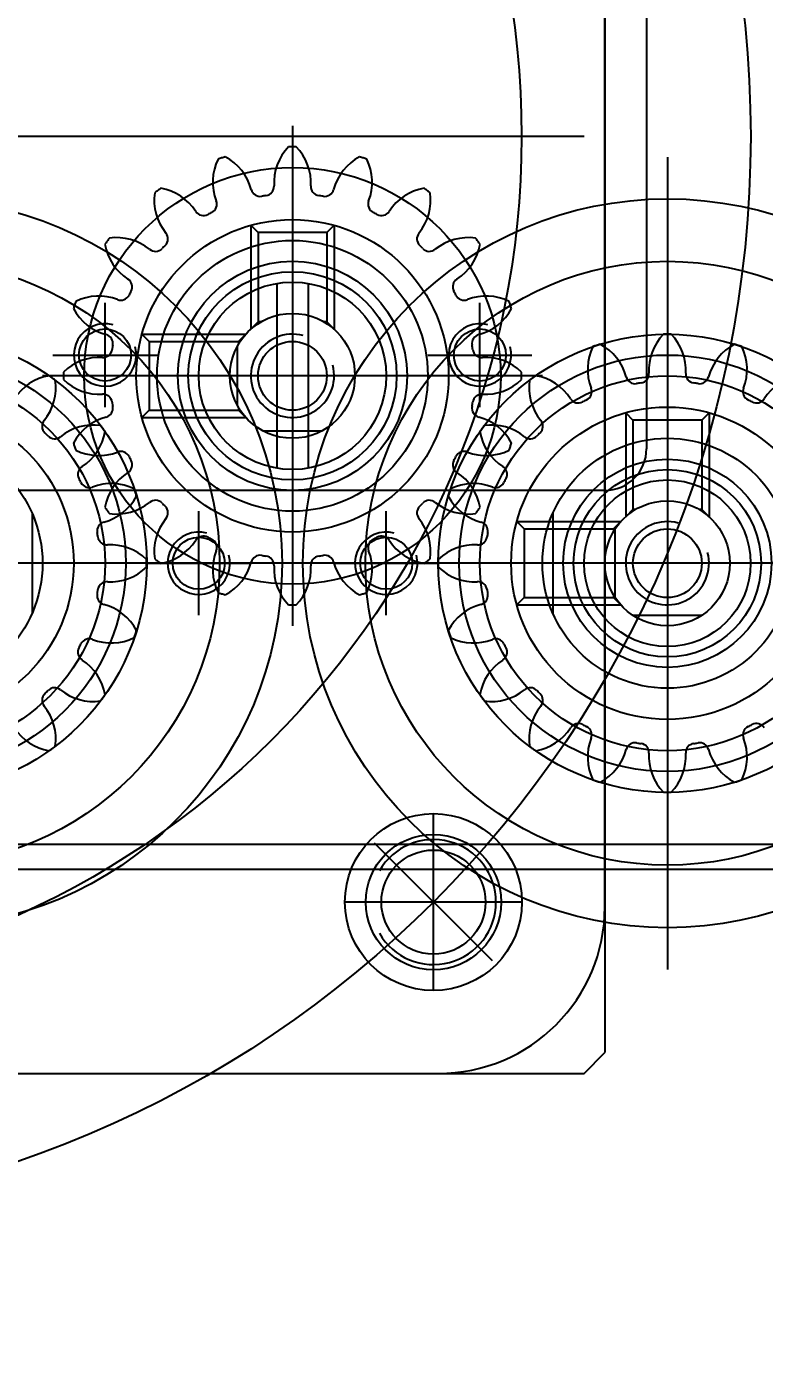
# Model space of a CAD drawing. Header units: inches. Extents: x 0 to 77285, y -118 to 40065.
# Drawn here: x 16948.9 to 16984.3, y 25971.2 to 26035.8 of the extents above; entities that cross this region are included whole.
import ezdxf

# ---------------------------------------------------------------- set-up
doc = ezdxf.new("R2010")
doc.units = ezdxf.units.IN
doc.header["$LTSCALE"] = 5
doc.header["$MEASUREMENT"] = 0
doc.layers.add('A', color=8, linetype='Continuous')
doc.styles.add('SCI', font='')
doc.styles.get('SCI').set_extended_font_data('Gulim')
doc.dimstyles.new('SCH', dxfattribs={"dimtxt": 2.5, "dimasz": 2, "dimexe": 1.25, "dimexo": 0.625, "dimtad": 1, "dimdec": 8, "dimtxsty": 'SCI', "dimcen": 2.5, "dimclrd": 4, "dimclre": 4, "dimclrt": 7, "dimadec": 8, "dimazin": 2, "dimtfac": 1, "dimtdec": 8, "dimtmove": 0, "dimatfit": 3, "dimfxl": 1, "dimarcsym": 0})

# ---------------------------------------------------------------- blocks, each defined once
blk = doc.blocks.new('A$Cc399747e')
for p, q in [((307.797, 291), (306.797, 290)), ((395.797, 291), (307.797, 291)), ((388.797, 291), (314.797, 291)), ((306.797, 202), (306.797, 290)), ((315.027, 287.02), (315.027, 278.52)), ((303.797, 247), (303.797, 286)), ((312.199, 285.599), (317.856, 279.942)), ((306.797, 283), (306.797, 276)), ((310.777, 282.77), (319.277, 282.77)), ((303.797, 254.5), (303.797, 278.5)), ((306.797, 276), (306.797, 209)), ((321.797, 245.5), (321.797, 269.5)), ((302.14, 269.001), (305.454, 269.001)), ((309.297, 264.102), (309.297, 268.898)), ((334.297, 264.102), (334.297, 268.898)), ((311.026, 268.5), (306.033, 268.5)), ((306.383, 268.15), (306.033, 268.5)), ((306.298, 268.157), (306.298, 264.843)), ((306.383, 268.021), (306.383, 268.15)), ((310.676, 268.15), (306.383, 268.15)), ((311.026, 268.5), (310.676, 268.15)), ((310.676, 264.85), (310.676, 268.15)), ((284.297, 266.5), (323.297, 266.5)), ((291.797, 266.5), (315.797, 266.5)), ((320.297, 266.5), (359.297, 266.5)), ((327.797, 266.5), (351.797, 266.5)), ((306.383, 264.85), (306.033, 264.5)), ((306.383, 264.85), (306.383, 264.979)), ((310.676, 264.85), (306.383, 264.85)), ((311.026, 264.5), (310.676, 264.85)), ((301.797, 259.272), (301.797, 264.264)), ((302.147, 263.914), (301.797, 264.264)), ((305.447, 263.914), (305.797, 264.264)), ((305.797, 259.272), (305.797, 264.264)), ((311.026, 264.5), (306.033, 264.5)), ((302.147, 263.914), (302.277, 263.914)), ((302.147, 259.622), (302.147, 263.914)), ((305.318, 263.914), (305.447, 263.914)), ((305.447, 259.622), (305.447, 263.914)), ((321.797, 252), (321.797, 263)), ((321.047, 253.063), (321.047, 261.937)), ((322.547, 253.063), (322.547, 261.937)), ((323.22, 260.141), (320.374, 260.141)), ((301.797, 259.272), (302.147, 259.622)), ((302.147, 259.622), (305.447, 259.622)), ((305.797, 259.272), (305.447, 259.622)), ((329.026, 259.5), (324.033, 259.5)), ((324.383, 259.15), (324.033, 259.5)), ((324.383, 259.021), (324.383, 259.15)), ((328.676, 259.15), (324.383, 259.15)), ((329.026, 259.5), (328.676, 259.15)), ((328.676, 255.85), (328.676, 259.15)), ((324.438, 258.923), (324.438, 256.077)), ((309.797, 257.5), (333.797, 257.5)), ((316.297, 257.5), (327.297, 257.5)), ((324.383, 255.85), (324.033, 255.5)), ((324.383, 255.85), (324.383, 255.979)), ((328.676, 255.85), (324.383, 255.85)), ((329.026, 255.5), (328.676, 255.85)), ((319.797, 250.272), (319.797, 255.264)), ((320.147, 254.914), (319.797, 255.264)), ((323.447, 254.914), (323.797, 255.264)), ((323.797, 250.272), (323.797, 255.264)), ((329.026, 255.5), (324.033, 255.5)), ((320.147, 254.914), (320.277, 254.914)), ((320.147, 250.622), (320.147, 254.914)), ((323.318, 254.914), (323.447, 254.914)), ((323.447, 250.622), (323.447, 254.914)), ((319.797, 250.272), (320.147, 250.622)), ((320.147, 250.622), (323.447, 250.622)), ((323.797, 250.272), (323.447, 250.622)), ((307.797, 246), (395.797, 246))]:
    blk.add_line(p, q)
at = {"ltscale": 3}
for p, q in [((213.792, 281.2), (1040.797, 281.2)), ((213.792, 280), (1040.797, 280)), ((213.792, 280), (1040.797, 280)), ((303.797, 253.5), (303.797, 279.5)), ((317.297, 269), (317.297, 264)), ((326.297, 269), (326.297, 264)), ((290.797, 266.5), (316.797, 266.5)), ((319.797, 266.5), (314.797, 266.5)), ((328.797, 266.5), (323.797, 266.5)), ((326.797, 266.5), (352.797, 266.5)), ((321.797, 250), (321.797, 265)), ((306.797, 263), (402.797, 263)), ((304.797, 210.2), (304.797, 261)), ((312.797, 259), (312.797, 254)), ((330.797, 259), (330.797, 254)), ((314.297, 257.5), (329.297, 257.5)), ((315.297, 256.5), (310.297, 256.5)), ((333.297, 256.5), (328.297, 256.5))]:
    blk.add_line(p, q, dxfattribs=at)
for centre, radius in [((351.797, 246), 52.001), ((351.797, 246), 52.001), ((315.027, 282.77), 4.25), ((351.797, 246), 41), ((315.027, 282.77), 3.25), ((315.027, 282.77), 2.5), ((303.797, 266.5), 17.5), ((339.797, 266.5), 17.5), ((303.797, 266.5), 14.5), ((339.797, 266.5), 14.5), ((303.797, 266.5), 10), ((339.797, 266.5), 10), ((303.797, 266.5), 7.5), ((339.797, 266.5), 7.5), ((303.797, 266.5), 6), ((339.797, 266.5), 6), ((303.797, 266.5), 5), ((303.797, 266.5), 4.5), ((303.797, 266.5), 4), ((303.797, 266.5), 3), ((303.797, 266.5), 3), ((303.797, 266.5), 1.65), ((321.797, 257.5), 10), ((321.797, 257.5), 7.5), ((321.797, 257.5), 5), ((321.797, 257.5), 4.5), ((321.797, 257.5), 4.5), ((321.797, 257.5), 3), ((321.797, 257.5), 3), ((321.797, 257.5), 1.65), ((351.797, 228), 20), ((351.797, 228), 18.5)]:
    blk.add_circle(centre, radius)
for centre, radius in [((303.797, 266.5), 11), ((339.797, 266.5), 11), ((303.797, 266.5), 9), ((339.797, 266.5), 9), ((317.297, 266.5), 1.25), ((326.297, 266.5), 1.25), ((321.797, 257.5), 6.5), ((321.797, 257.5), 5.5), ((312.797, 256.5), 1.25), ((330.797, 256.5), 1.25)]:
    blk.add_circle(centre, radius, dxfattribs=at)
for centre, radius, start, end in [((314.797, 283), 8, 90, 180), ((315.027, 282.77), 3, 30, 330), ((305.409, 275.758), 2.5, 135.86546, 183.15785), ((303.797, 266.5), 11, 90, 90.94936), ((303.797, 266.5), 11, 89.05064, 90), ((302.185, 275.758), 2.5, 356.84215, 44.13454), ((302.47, 275.803), 2.5, 153.86546, 201.15785), ((303.797, 266.5), 11, 108, 108.94936), ((303.797, 266.5), 11, 107.05064, 108), ((299.403, 274.806), 2.5, 14.84215, 62.13454), ((308.191, 274.806), 2.5, 117.86546, 165.15785), ((303.797, 266.5), 11, 72, 72.94936), ((303.797, 266.5), 11, 71.05064, 72), ((305.125, 275.803), 2.5, 338.84215, 26.13454), ((302.247, 275.56), 0.442, 194.84215, 279.71096), ((302.472, 275.596), 0.442, 278.28904, 3.15785), ((305.122, 275.596), 0.442, 176.84215, 261.71096), ((305.348, 275.56), 0.442, 260.28904, 345.15785), ((310.543, 273.042), 2.5, 99.86546, 147.15785), ((307.935, 274.937), 2.5, 320.84215, 8.13454), ((303.797, 266.5), 11, 54, 54.94936), ((303.797, 266.5), 11, 53.05064, 54), ((335.66, 274.937), 2.5, 171.86546, 219.15785), ((339.797, 266.5), 11, 126, 126.94936), ((339.797, 266.5), 11, 125.05064, 126), ((333.052, 273.042), 2.5, 32.84215, 80.13454), ((299.726, 274.741), 0.442, 296.28904, 21.15785), ((303.797, 266.5), 8.75, 99, 99.71096), ((303.797, 266.5), 8.75, 98.28904, 99), ((303.797, 266.5), 8.75, 81, 81.71096), ((303.797, 266.5), 8.75, 80.28904, 81), ((307.868, 274.741), 0.442, 158.84215, 243.71096), ((299.523, 274.637), 0.442, 212.84215, 297.71096), ((303.797, 266.5), 8.75, 117, 117.71096), ((303.797, 266.5), 8.75, 116.28904, 117), ((303.797, 266.5), 8.75, 63, 63.71096), ((303.797, 266.5), 8.75, 62.28904, 63), ((308.071, 274.637), 0.442, 242.28904, 327.15785), ((310.215, 273.08), 0.442, 140.84215, 225.71096), ((333.379, 273.08), 0.442, 314.28904, 39.15785), ((303.797, 266.5), 8.75, 45, 45.71096), ((303.797, 266.5), 8.75, 44.28904, 45), ((310.377, 272.918), 0.442, 224.28904, 309.15785), ((312.234, 270.637), 2.5, 81.86546, 129.15785), ((310.339, 273.246), 2.5, 302.84215, 350.13454), ((303.797, 266.5), 11, 36, 36.94936), ((303.797, 266.5), 11, 35.05064, 36), ((339.797, 266.5), 11, 144, 144.94936), ((333.255, 273.246), 2.5, 189.86546, 237.15785), ((339.797, 266.5), 11, 143.05064, 144), ((331.36, 270.637), 2.5, 50.84215, 98.13454), ((333.218, 272.918), 0.442, 230.84215, 315.71096), ((339.797, 266.5), 8.75, 135, 135.71096), ((339.797, 266.5), 8.75, 134.28904, 135), ((311.935, 270.774), 0.442, 122.84215, 207.71096), ((331.66, 270.774), 0.442, 332.28904, 57.15785), ((303.797, 266.5), 8.75, 27, 27.71096), ((303.797, 266.5), 8.75, 26.28904, 27), ((312.038, 270.571), 0.442, 206.28904, 291.15785), ((313.1, 267.828), 2.5, 63.86546, 111.15785), ((303.797, 266.5), 11, 18, 18.94936), ((339.797, 266.5), 11, 161.05064, 162), ((330.495, 267.828), 2.5, 68.84215, 116.13454), ((331.556, 270.571), 0.442, 248.84215, 333.71096), ((339.797, 266.5), 8.75, 153, 153.71096), ((339.797, 266.5), 8.75, 152.28904, 153), ((312.104, 270.894), 2.5, 284.84215, 332.13454), ((303.797, 266.5), 11, 17.05064, 18), ((339.797, 266.5), 11, 162, 162.94936), ((331.491, 270.894), 2.5, 207.86546, 255.15785), ((303.797, 266.5), 2, 255, 195), ((312.857, 268.051), 0.442, 104.84215, 189.71096), ((323.409, 266.758), 2.5, 135.86546, 183.15785), ((321.797, 257.5), 11, 90, 90.94936), ((321.797, 257.5), 11, 89.05064, 90), ((320.185, 266.758), 2.5, 356.84215, 44.13454), ((330.737, 268.051), 0.442, 350.28904, 75.15785), ((303.797, 266.5), 8.75, 9, 9.71096), ((303.797, 266.5), 8.75, 8.28904, 9), ((312.893, 267.825), 0.442, 188.28904, 273.15785), ((320.47, 266.803), 2.5, 153.86546, 201.15785), ((321.797, 257.5), 11, 108, 108.94936), ((321.797, 257.5), 11, 107.05064, 108), ((317.403, 265.806), 2.5, 14.84215, 62.13454), ((326.191, 265.806), 2.5, 117.86546, 165.15785), ((321.797, 257.5), 11, 72, 72.94936), ((321.797, 257.5), 11, 71.05064, 72), ((323.125, 266.803), 2.5, 338.84215, 26.13454), ((330.702, 267.825), 0.442, 266.84215, 351.71096), ((339.797, 266.5), 8.75, 171, 171.71096), ((339.797, 266.5), 8.75, 170.28904, 171), ((313.055, 264.888), 2.5, 45.86546, 93.15785), ((330.54, 264.888), 2.5, 86.84215, 134.13454), ((313.055, 268.112), 2.5, 266.84215, 314.13454), ((303.797, 266.5), 11, 360, 0.94936), ((303.797, 266.5), 11, 359.05064, 0), ((317.66, 265.937), 2.5, 171.86546, 219.15785), ((321.797, 257.5), 11, 126, 126.94936), ((321.797, 257.5), 11, 125.05064, 126), ((315.052, 264.042), 2.5, 32.84215, 80.13454), ((320.247, 266.56), 0.442, 194.84215, 279.71096), ((321.797, 257.5), 8.75, 99, 99.71096), ((321.797, 257.5), 8.75, 98.28904, 99), ((320.472, 266.596), 0.442, 278.28904, 3.15785), ((323.122, 266.596), 0.442, 176.84215, 261.71096), ((321.797, 257.5), 8.75, 81, 81.71096), ((321.797, 257.5), 8.75, 80.28904, 81), ((323.348, 266.56), 0.442, 260.28904, 345.15785), ((328.543, 264.042), 2.5, 99.86546, 147.15785), ((325.935, 265.937), 2.5, 320.84215, 8.13454), ((321.797, 257.5), 11, 54, 54.94936), ((321.797, 257.5), 11, 53.05064, 54), ((339.797, 266.5), 11, 179.05064, 180), ((339.797, 266.5), 11, 180, 180.94936), ((330.54, 268.112), 2.5, 225.86546, 273.15785), ((312.893, 265.175), 0.442, 86.84215, 171.71096), ((317.726, 265.741), 0.442, 296.28904, 21.15785), ((325.868, 265.741), 0.442, 158.84215, 243.71096), ((330.702, 265.175), 0.442, 8.28904, 93.15785), ((312.857, 264.95), 0.442, 170.28904, 255.15785), ((303.797, 266.5), 8.75, 350.28904, 351), ((303.797, 266.5), 8.75, 351, 351.71096), ((317.523, 265.637), 0.442, 212.84215, 297.71096), ((321.797, 257.5), 8.75, 117, 117.71096), ((321.797, 257.5), 8.75, 116.28904, 117), ((321.797, 257.5), 8.75, 63, 63.71096), ((321.797, 257.5), 8.75, 62.28904, 63), ((326.071, 265.637), 0.442, 242.28904, 327.15785), ((330.737, 264.95), 0.442, 284.84215, 9.71096), ((339.797, 266.5), 8.75, 188.28904, 189), ((339.797, 266.5), 8.75, 189, 189.71096), ((312.104, 262.106), 2.5, 27.86546, 75.15785), ((315.379, 264.08), 0.442, 314.28904, 39.15785), ((328.215, 264.08), 0.442, 140.84215, 225.71096), ((331.491, 262.106), 2.5, 104.84215, 152.13454), ((321.797, 257.5), 11, 144, 144.94936), ((315.255, 264.246), 2.5, 189.86546, 237.15785), ((321.797, 257.5), 11, 143.05064, 144), ((313.36, 261.637), 2.5, 50.84215, 98.13454), ((315.218, 263.918), 0.442, 230.84215, 315.71096), ((321.797, 257.5), 8.75, 135, 135.71096), ((321.797, 257.5), 8.75, 134.28904, 135), ((321.797, 257.5), 8.75, 45, 45.71096), ((321.797, 257.5), 8.75, 44.28904, 45), ((328.377, 263.918), 0.442, 224.28904, 309.15785), ((330.234, 261.637), 2.5, 81.86546, 129.15785), ((328.339, 264.246), 2.5, 302.84215, 350.13454), ((321.797, 257.5), 11, 36, 36.94936), ((321.797, 257.5), 11, 35.05064, 36), ((313.1, 265.172), 2.5, 248.84215, 296.13454), ((303.797, 266.5), 11, 341.05064, 342), ((303.797, 266.5), 11, 342, 342.94936), ((339.797, 266.5), 11, 197.05064, 198), ((339.797, 266.5), 11, 198, 198.94936), ((330.495, 265.172), 2.5, 243.86546, 291.15785), ((311.935, 262.226), 0.442, 152.28904, 237.15785), ((303.797, 266.5), 8.75, 332.28904, 333), ((303.797, 266.5), 8.75, 333, 333.71096), ((312.038, 262.429), 0.442, 68.84215, 153.71096), ((331.556, 262.429), 0.442, 26.28904, 111.15785), ((331.66, 262.226), 0.442, 302.84215, 27.71096), ((339.797, 266.5), 8.75, 206.28904, 207), ((339.797, 266.5), 8.75, 207, 207.71096), ((310.339, 259.754), 2.5, 9.86546, 57.15785), ((313.66, 261.774), 0.442, 332.28904, 57.15785), ((329.935, 261.774), 0.442, 122.84215, 207.71096), ((333.255, 259.754), 2.5, 122.84215, 170.13454), ((321.797, 257.5), 11, 161.05064, 162), ((312.495, 258.828), 2.5, 68.84215, 116.13454), ((313.556, 261.571), 0.442, 248.84215, 333.71096), ((321.797, 257.5), 8.75, 153, 153.71096), ((321.797, 257.5), 8.75, 152.28904, 153), ((321.797, 257.5), 8.75, 27, 27.71096), ((321.797, 257.5), 8.75, 26.28904, 27), ((330.038, 261.571), 0.442, 206.28904, 291.15785), ((331.1, 258.828), 2.5, 63.86546, 111.15785), ((321.797, 257.5), 11, 18, 18.94936), ((303.797, 266.5), 8.75, 315, 315.71096), ((310.377, 260.082), 0.442, 50.84215, 135.71096), ((312.234, 262.363), 2.5, 230.84215, 278.13454), ((321.797, 257.5), 11, 162, 162.94936), ((313.491, 261.894), 2.5, 207.86546, 255.15785), ((330.104, 261.894), 2.5, 284.84215, 332.13454), ((331.36, 262.363), 2.5, 261.86546, 309.15785), ((321.797, 257.5), 11, 17.05064, 18), ((333.218, 260.082), 0.442, 44.28904, 129.15785), ((339.797, 266.5), 8.75, 224.28904, 225), ((310.215, 259.921), 0.442, 134.28904, 219.15785), ((303.797, 266.5), 8.75, 314.28904, 315), ((303.797, 266.5), 11, 323.05064, 324), ((303.797, 266.5), 11, 324, 324.94936), ((339.797, 266.5), 11, 215.05064, 216), ((339.797, 266.5), 11, 216, 216.94936), ((339.797, 266.5), 8.75, 225, 225.71096), ((333.379, 259.921), 0.442, 320.84215, 45.71096), ((307.935, 258.063), 2.5, 351.86546, 39.15785), ((312.737, 259.051), 0.442, 350.28904, 75.15785), ((321.797, 257.5), 2, 255, 195), ((330.857, 259.051), 0.442, 104.84215, 189.71096), ((335.66, 258.063), 2.5, 140.84215, 188.13454), ((297.052, 259.958), 2.5, 279.86546, 327.15785), ((299.523, 258.363), 0.442, 62.28904, 147.15785), ((303.797, 266.5), 8.75, 242.28904, 243), ((303.797, 266.5), 8.75, 243, 243.71096), ((299.726, 258.259), 0.442, 338.84215, 63.71096), ((307.868, 258.259), 0.442, 116.28904, 201.15785), ((303.797, 266.5), 8.75, 296.28904, 297), ((303.797, 266.5), 8.75, 297, 297.71096), ((308.071, 258.363), 0.442, 32.84215, 117.71096), ((310.543, 259.958), 2.5, 212.84215, 260.13454), ((312.54, 255.888), 2.5, 86.84215, 134.13454), ((312.702, 258.825), 0.442, 266.84215, 351.71096), ((321.797, 257.5), 8.75, 171, 171.71096), ((321.797, 257.5), 8.75, 170.28904, 171), ((321.797, 257.5), 8.75, 9, 9.71096), ((321.797, 257.5), 8.75, 8.28904, 9), ((330.893, 258.825), 0.442, 188.28904, 273.15785), ((331.055, 255.888), 2.5, 45.86546, 93.15785), ((333.052, 259.958), 2.5, 279.86546, 327.15785), ((302.47, 257.197), 2.5, 158.84215, 206.13454), ((302.247, 257.44), 0.442, 80.28904, 165.15785), ((303.797, 266.5), 8.75, 260.28904, 261), ((303.797, 266.5), 8.75, 261, 261.71096), ((302.472, 257.405), 0.442, 356.84215, 81.71096), ((305.122, 257.405), 0.442, 98.28904, 183.15785), ((303.797, 266.5), 8.75, 278.28904, 279), ((303.797, 266.5), 8.75, 279, 279.71096), ((305.348, 257.44), 0.442, 14.84215, 99.71096), ((305.125, 257.197), 2.5, 333.86546, 21.15785), ((299.403, 258.194), 2.5, 297.86546, 345.15785), ((305.409, 257.242), 2.5, 176.84215, 224.13454), ((302.185, 257.242), 2.5, 315.86546, 3.15785), ((308.191, 258.194), 2.5, 194.84215, 242.13454), ((303.797, 266.5), 11, 305.05064, 306), ((303.797, 266.5), 11, 306, 306.94936), ((321.797, 257.5), 11, 179.05064, 180), ((321.797, 257.5), 11, 180, 180.94936), ((312.54, 259.112), 2.5, 225.86546, 273.15785), ((331.055, 259.112), 2.5, 266.84215, 314.13454), ((321.797, 257.5), 11, 360, 0.94936), ((321.797, 257.5), 11, 359.05064, 0), ((339.797, 266.5), 11, 233.05064, 234), ((339.797, 266.5), 11, 234, 234.94936), ((312.702, 256.175), 0.442, 8.28904, 93.15785), ((330.893, 256.175), 0.442, 86.84215, 171.71096), ((303.797, 266.5), 11, 251.05064, 252), ((303.797, 266.5), 11, 252, 252.94936), ((303.797, 266.5), 11, 287.05064, 288), ((303.797, 266.5), 11, 288, 288.94936), ((312.737, 255.95), 0.442, 284.84215, 9.71096), ((321.797, 257.5), 8.75, 188.28904, 189), ((321.797, 257.5), 8.75, 189, 189.71096), ((330.857, 255.95), 0.442, 170.28904, 255.15785), ((321.797, 257.5), 8.75, 350.28904, 351), ((321.797, 257.5), 8.75, 351, 351.71096), ((303.797, 266.5), 11, 269.05064, 270), ((303.797, 266.5), 11, 270, 270.94936), ((313.491, 253.106), 2.5, 104.84215, 152.13454), ((330.104, 253.106), 2.5, 27.86546, 75.15785), ((321.797, 257.5), 11, 197.05064, 198), ((321.797, 257.5), 11, 198, 198.94936), ((312.495, 256.172), 2.5, 243.86546, 291.15785), ((313.556, 253.429), 0.442, 26.28904, 111.15785), ((330.038, 253.429), 0.442, 68.84215, 153.71096), ((331.1, 256.172), 2.5, 248.84215, 296.13454), ((321.797, 257.5), 11, 341.05064, 342), ((321.797, 257.5), 11, 342, 342.94936), ((313.66, 253.226), 0.442, 302.84215, 27.71096), ((321.797, 257.5), 8.75, 206.28904, 207), ((321.797, 257.5), 8.75, 207, 207.71096), ((329.935, 253.226), 0.442, 152.28904, 237.15785), ((321.797, 257.5), 8.75, 332.28904, 333), ((321.797, 257.5), 8.75, 333, 333.71096), ((315.255, 250.754), 2.5, 122.84215, 170.13454), ((328.339, 250.754), 2.5, 9.86546, 57.15785), ((313.36, 253.363), 2.5, 261.86546, 309.15785), ((315.218, 251.082), 0.442, 44.28904, 129.15785), ((321.797, 257.5), 8.75, 224.28904, 225), ((321.797, 257.5), 8.75, 225, 225.71096), ((321.797, 257.5), 8.75, 314.28904, 315), ((321.797, 257.5), 8.75, 315, 315.71096), ((328.377, 251.082), 0.442, 50.84215, 135.71096), ((330.234, 253.363), 2.5, 230.84215, 278.13454), ((321.797, 257.5), 11, 215.05064, 216), ((321.797, 257.5), 11, 216, 216.94936), ((317.66, 249.063), 2.5, 140.84215, 188.13454), ((315.379, 250.921), 0.442, 320.84215, 45.71096), ((328.215, 250.921), 0.442, 134.28904, 219.15785), ((325.935, 249.063), 2.5, 351.86546, 39.15785), ((321.797, 257.5), 11, 323.05064, 324), ((321.797, 257.5), 11, 324, 324.94936), ((315.052, 250.958), 2.5, 279.86546, 327.15785), ((317.523, 249.363), 0.442, 62.28904, 147.15785), ((321.797, 257.5), 8.75, 242.28904, 243), ((321.797, 257.5), 8.75, 243, 243.71096), ((317.726, 249.259), 0.442, 338.84215, 63.71096), ((325.868, 249.259), 0.442, 116.28904, 201.15785), ((321.797, 257.5), 8.75, 296.28904, 297), ((321.797, 257.5), 8.75, 297, 297.71096), ((326.071, 249.363), 0.442, 32.84215, 117.71096), ((328.543, 250.958), 2.5, 212.84215, 260.13454), ((321.797, 257.5), 11, 233.05064, 234), ((320.47, 248.197), 2.5, 158.84215, 206.13454), ((320.247, 248.44), 0.442, 80.28904, 165.15785), ((321.797, 257.5), 8.75, 260.28904, 261), ((321.797, 257.5), 8.75, 261, 261.71096), ((320.472, 248.405), 0.442, 356.84215, 81.71096), ((323.122, 248.405), 0.442, 98.28904, 183.15785), ((321.797, 257.5), 8.75, 278.28904, 279), ((321.797, 257.5), 8.75, 279, 279.71096), ((323.348, 248.44), 0.442, 14.84215, 99.71096), ((323.125, 248.197), 2.5, 333.86546, 21.15785), ((321.797, 257.5), 11, 306, 306.94936), ((321.797, 257.5), 11, 234, 234.94936), ((317.403, 249.194), 2.5, 297.86546, 345.15785), ((323.409, 248.242), 2.5, 176.84215, 224.13454), ((320.185, 248.242), 2.5, 315.86546, 3.15785), ((326.191, 249.194), 2.5, 194.84215, 242.13454), ((321.797, 257.5), 11, 305.05064, 306), ((321.797, 257.5), 11, 251.05064, 252), ((321.797, 257.5), 11, 252, 252.94936), ((321.797, 257.5), 11, 287.05064, 288), ((321.797, 257.5), 11, 288, 288.94936), ((321.797, 257.5), 11, 269.05064, 270), ((321.797, 257.5), 11, 270, 270.94936)]:
    blk.add_arc(centre, radius, start, end)
for centre, radius, start, end in [((317.297, 266.5), 1.5, 255, 195), ((326.297, 266.5), 1.5, 255, 195), ((306.797, 261), 2, 90, 180), ((312.797, 256.5), 1.5, 255, 195), ((330.797, 256.5), 1.5, 255, 195)]:
    blk.add_arc(centre, radius, start, end, dxfattribs=at)
blk = doc.blocks.new('*D366')
at = {"color": 4, "lineweight": -2, "transparency": 16777216}
for p, q in [((12554.65, 23925.55), (12554.65, 28076.143)), ((17979.65, 23925.05), (17979.65, 28076.143)), ((12714.65, 27976.143), (17819.65, 27976.143))]:
    blk.add_line(p, q, dxfattribs=at)
at = {"color": 4, "transparency": 16777216}
for points in [[(12714.65, 28002.81), (12714.65, 27949.477), (12554.65, 27976.143)], [(17819.65, 28002.81), (17819.65, 27949.477), (17979.65, 27976.143)]]:
    blk.add_solid(points, dxfattribs=at)
at = {"layer": 'Defpoints', "color": 0, "transparency": 16777216}
for p in [(17979.65, 27976.143), (12554.65, 23875.55), (17979.65, 23875.05)]:
    blk.add_point(p, dxfattribs=at)
at = {"color": 7, "transparency": 16777216, "insert": (15267.15, 28128.806), "char_height": 200, "attachment_point": 5, "style": 'SCI'}
blk.add_mtext('5425', dxfattribs=at)
blk = doc.blocks.new('*D367')
at = {"color": 4, "lineweight": -2, "transparency": 16777216}
for p, q in [((12554.65, 23925.55), (12554.65, 29140.675)), ((21064.65, 23433.05), (21064.65, 29140.675)), ((12714.65, 29040.675), (20904.65, 29040.675))]:
    blk.add_line(p, q, dxfattribs=at)
at = {"color": 4, "transparency": 16777216}
for points in [[(12714.65, 29067.342), (12714.65, 29014.009), (12554.65, 29040.675)], [(20904.65, 29067.342), (20904.65, 29014.009), (21064.65, 29040.675)]]:
    blk.add_solid(points, dxfattribs=at)
at = {"layer": 'Defpoints', "color": 0, "transparency": 16777216}
for p in [(21064.65, 29040.675), (12554.65, 23875.55), (21064.65, 23383.05)]:
    blk.add_point(p, dxfattribs=at)
at = {"color": 7, "transparency": 16777216, "insert": (16809.65, 29193.472), "char_height": 200, "attachment_point": 5, "style": 'SCI'}
blk.add_mtext('8510', dxfattribs=at)
blk = doc.blocks.new('*D374')
at = {"color": 4, "lineweight": -2, "transparency": 16777216}
for p, q in [((12554.65, 23925.55), (12554.65, 30215.876)), ((37924.65, 23433.05), (37924.65, 30215.876)), ((12714.65, 30115.876), (37764.65, 30115.876))]:
    blk.add_line(p, q, dxfattribs=at)
at = {"color": 4, "transparency": 16777216}
for points in [[(12714.65, 30142.543), (12714.65, 30089.21), (12554.65, 30115.876)], [(37764.65, 30142.543), (37764.65, 30089.21), (37924.65, 30115.876)]]:
    blk.add_solid(points, dxfattribs=at)
at = {"layer": 'Defpoints', "color": 0, "transparency": 16777216}
for p in [(37924.65, 30115.876), (12554.65, 23875.55), (37924.65, 23383.05)]:
    blk.add_point(p, dxfattribs=at)
at = {"color": 7, "transparency": 16777216, "insert": (25239.65, 30268.539), "char_height": 200, "attachment_point": 5, "style": 'SCI'}
blk.add_mtext('25370', dxfattribs=at)

msp = doc.modelspace()

# ---------------------------------------------------------------- block references
at = {"layer": 'A', "rotation": 180}
msp.add_blockref('A$Cc399747e', (17283.44187244, 26276.55060516), dxfattribs=at)

# ---------------------------------------------------------------- dimensions: what is measured, and where the dimension line sits
for base, p2, picture, middle in [((37924.649780898, 30115.8761734788), (37924.649780898, 23383.0504762948), '*D374', (25239.649780898, 30268.5392893244)), ((21064.649780898, 29040.6754827387), (21064.649780898, 23383.0504762948), '*D367', (16809.649780898, 29193.4717543765)), ((17979.649780898, 27976.1433020648), (17979.649780898, 23875.0504762948), '*D366', (15267.149780898, 28128.8064179103))]:
    dim = msp.add_linear_dim(base=base, p1=(12554.649780898, 23875.5504762968), p2=p2, dimstyle='SCH', override={"dimscale": 80})
    dim.commit()
    dim.dimension.update_dxf_attribs({"geometry": picture, "text_midpoint": middle})

doc.saveas('drawing.dxf')
